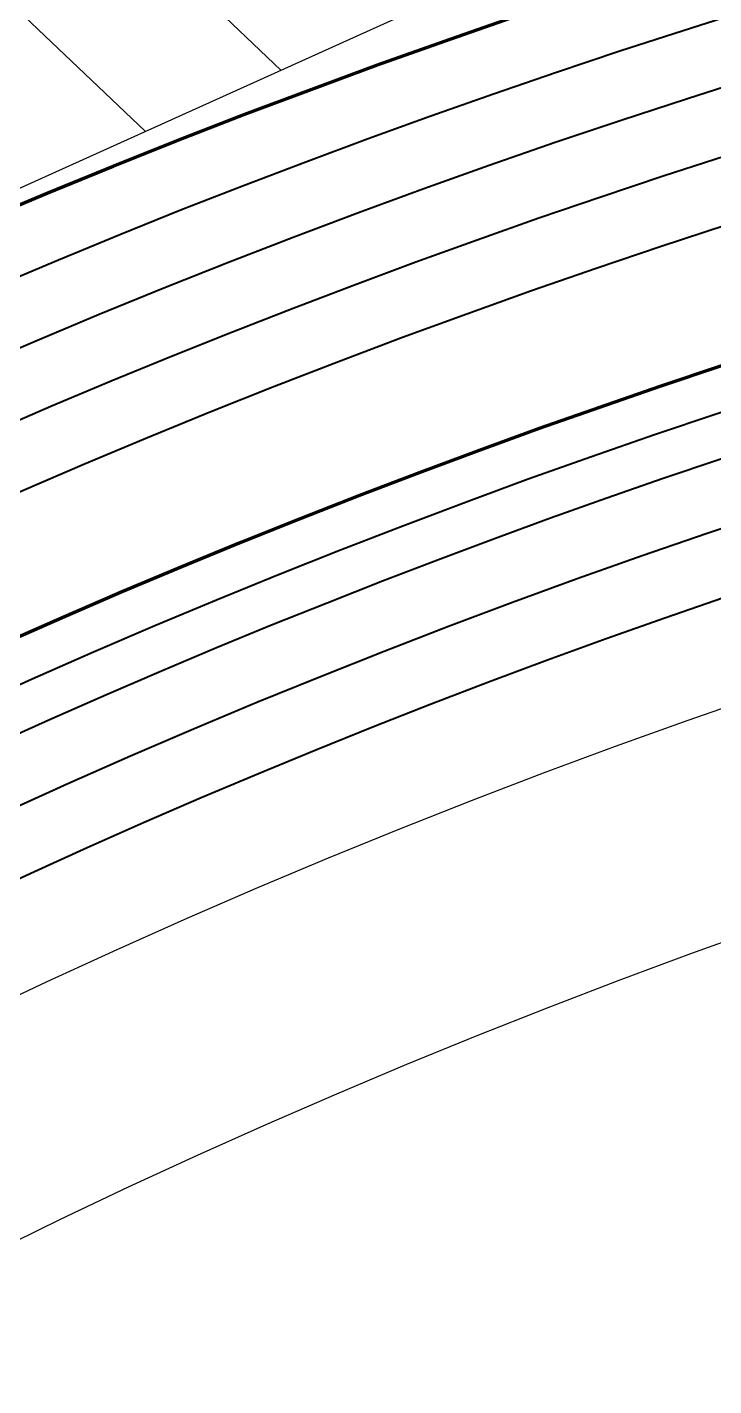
# Model space of a CAD drawing. Header units: inches. Extents: x -5337 to 1057, y 15227 to 19227.
# Drawn here: x -2632.4 to -2601.3, y 16340.4 to 16402.1 of the extents above; entities that cross this region are included whole.
import ezdxf

# ---------------------------------------------------------------- set-up
doc = ezdxf.new("R2010")
doc.units = ezdxf.units.IN
doc.header["$LTSCALE"] = 150
doc.header["$MEASUREMENT"] = 0
for name, color, linetype in [('COMT-MIN', 84, 'Continuous'), ('CONT-MJR', 84, 'Continuous'), ('PAVING', 7, 'Continuous'), ('ROW', 7, 'Continuous')]:
    doc.layers.add(name, color=color, linetype=linetype)

msp = doc.modelspace()

# ---------------------------------------------------------------- linework, layer by layer
at = {"color": 5}
for p, q in [((-2680.802, 16457.073), (-2620.91, 16400.122)), ((-2686.981, 16454.324), (-2627.06, 16397.346)), ((-2672.033, 16377.047), (-2602.131, 16408.598))]:
    msp.add_line(p, q, dxfattribs=at)
at = {"layer": 'COMT-MIN', "color": 5, "linetype": 'Continuous', "lineweight": 40}
for radius, start, end in [(358.682, 87.19595, 149.48733), (355.682, 87.19365, 152.90954), (352.682, 87.19133, 149.45481), (349.682, 87.18897, 152.96326), (341.682, 87.18254, 152.94352), (339.682, 87.1809, 146.2176), (336.682, 87.1784, 155.72029), (333.682, 87.17588, 149.75678)]:
    msp.add_arc((-2493.35, 16060.287), radius, start, end, dxfattribs=at)
at = {"layer": 'CONT-MJR', "color": 5, "linetype": 'Continuous', "lineweight": 70, "extrusion": (0, 0, -1)}
msp.add_arc((2493.35, 16060.287), 361.682, 27.07625, 92.80179, dxfattribs=at)
at = {"layer": 'CONT-MJR', "color": 5, "linetype": 'Continuous', "lineweight": 70}
msp.add_arc((-2493.35, 16060.287), 343.682, 87.18417, 149.57572, dxfattribs=at)
at = {"layer": 'PAVING', "extrusion": (0, 0, -1)}
for radius, start, end in [(315, 13.62587, 95.0591), (285, 9.76917, 96.46039)]:
    msp.add_arc((2494.515, 16064.034), radius, start, end, dxfattribs=at)
at = {"layer": 'ROW'}
msp.add_arc((-2494.515, 16064.034), 325, 86.73365, 166.37413, dxfattribs=at)

doc.saveas('drawing.dxf')
